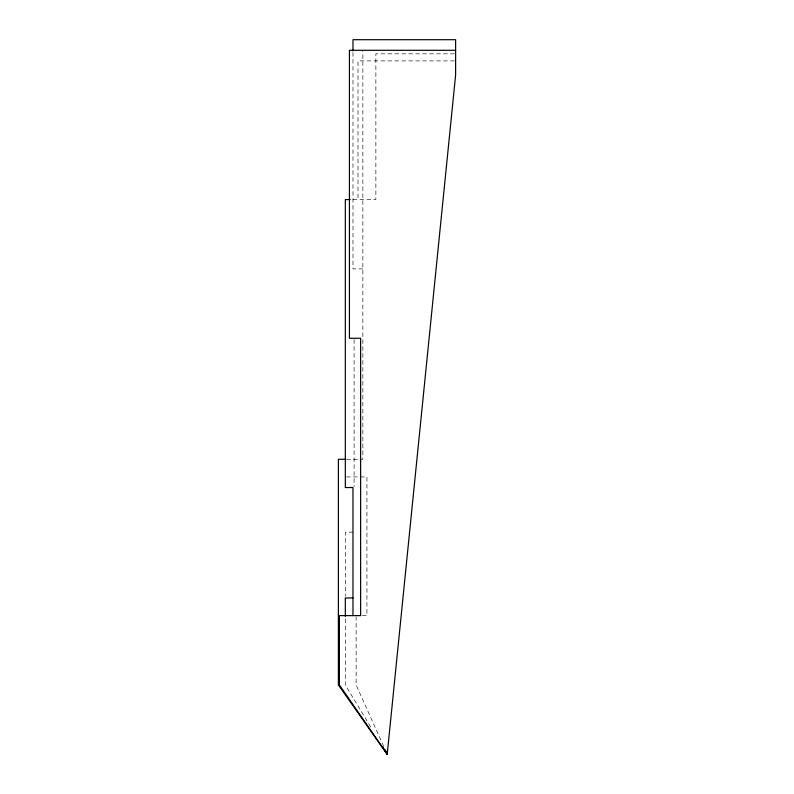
<?xml version="1.0" encoding="UTF-8"?>
<svg xmlns="http://www.w3.org/2000/svg" width="794" height="794" viewBox="0 0 794 794"><rect width="100%" height="100%" fill="white"/><g stroke="black" fill="none" stroke-linecap="round" stroke-linejoin="round"><path stroke-width="0.6" stroke-dasharray="3.97 2.98" d="M454.396 53.833L375.87 53.833L375.87 199.582L350.799 199.582M454.396 60.9L358.005 60.9L358.005 199.582M362.858 268.918L352.993 268.918L352.993 52.086M346.492 459.269L362.858 459.269L362.858 50.3M346.422 476.936L366.927 476.936L366.927 615.618L362.124 615.618M352.993 532.149L345.321 532.149L345.321 596.234M370.709 726.986L345.321 684.964L345.321 616.859M383.71 746.469L356.129 684.964L356.129 616.859M354.094 339.495L354.094 486.752"/><path stroke-width="1.19" d="M345.628 459.269L338.383 459.269L338.383 684.964L387.214 754.3L455.617 75.033L455.617 39.7L352.993 39.7L352.993 50.856M455.617 50.3L349.42 50.3L349.42 338.264L360.625 338.264L360.625 615.618L339.395 615.618L339.395 684.964L387.214 754.3L385.209 749.824M350.214 199.582L345.321 199.582L345.321 487.536L352.973 487.536L352.973 615.618M352.973 597.951L345.321 597.951L345.321 616.333M382.777 746.946L387.214 754.3"/></g></svg>
